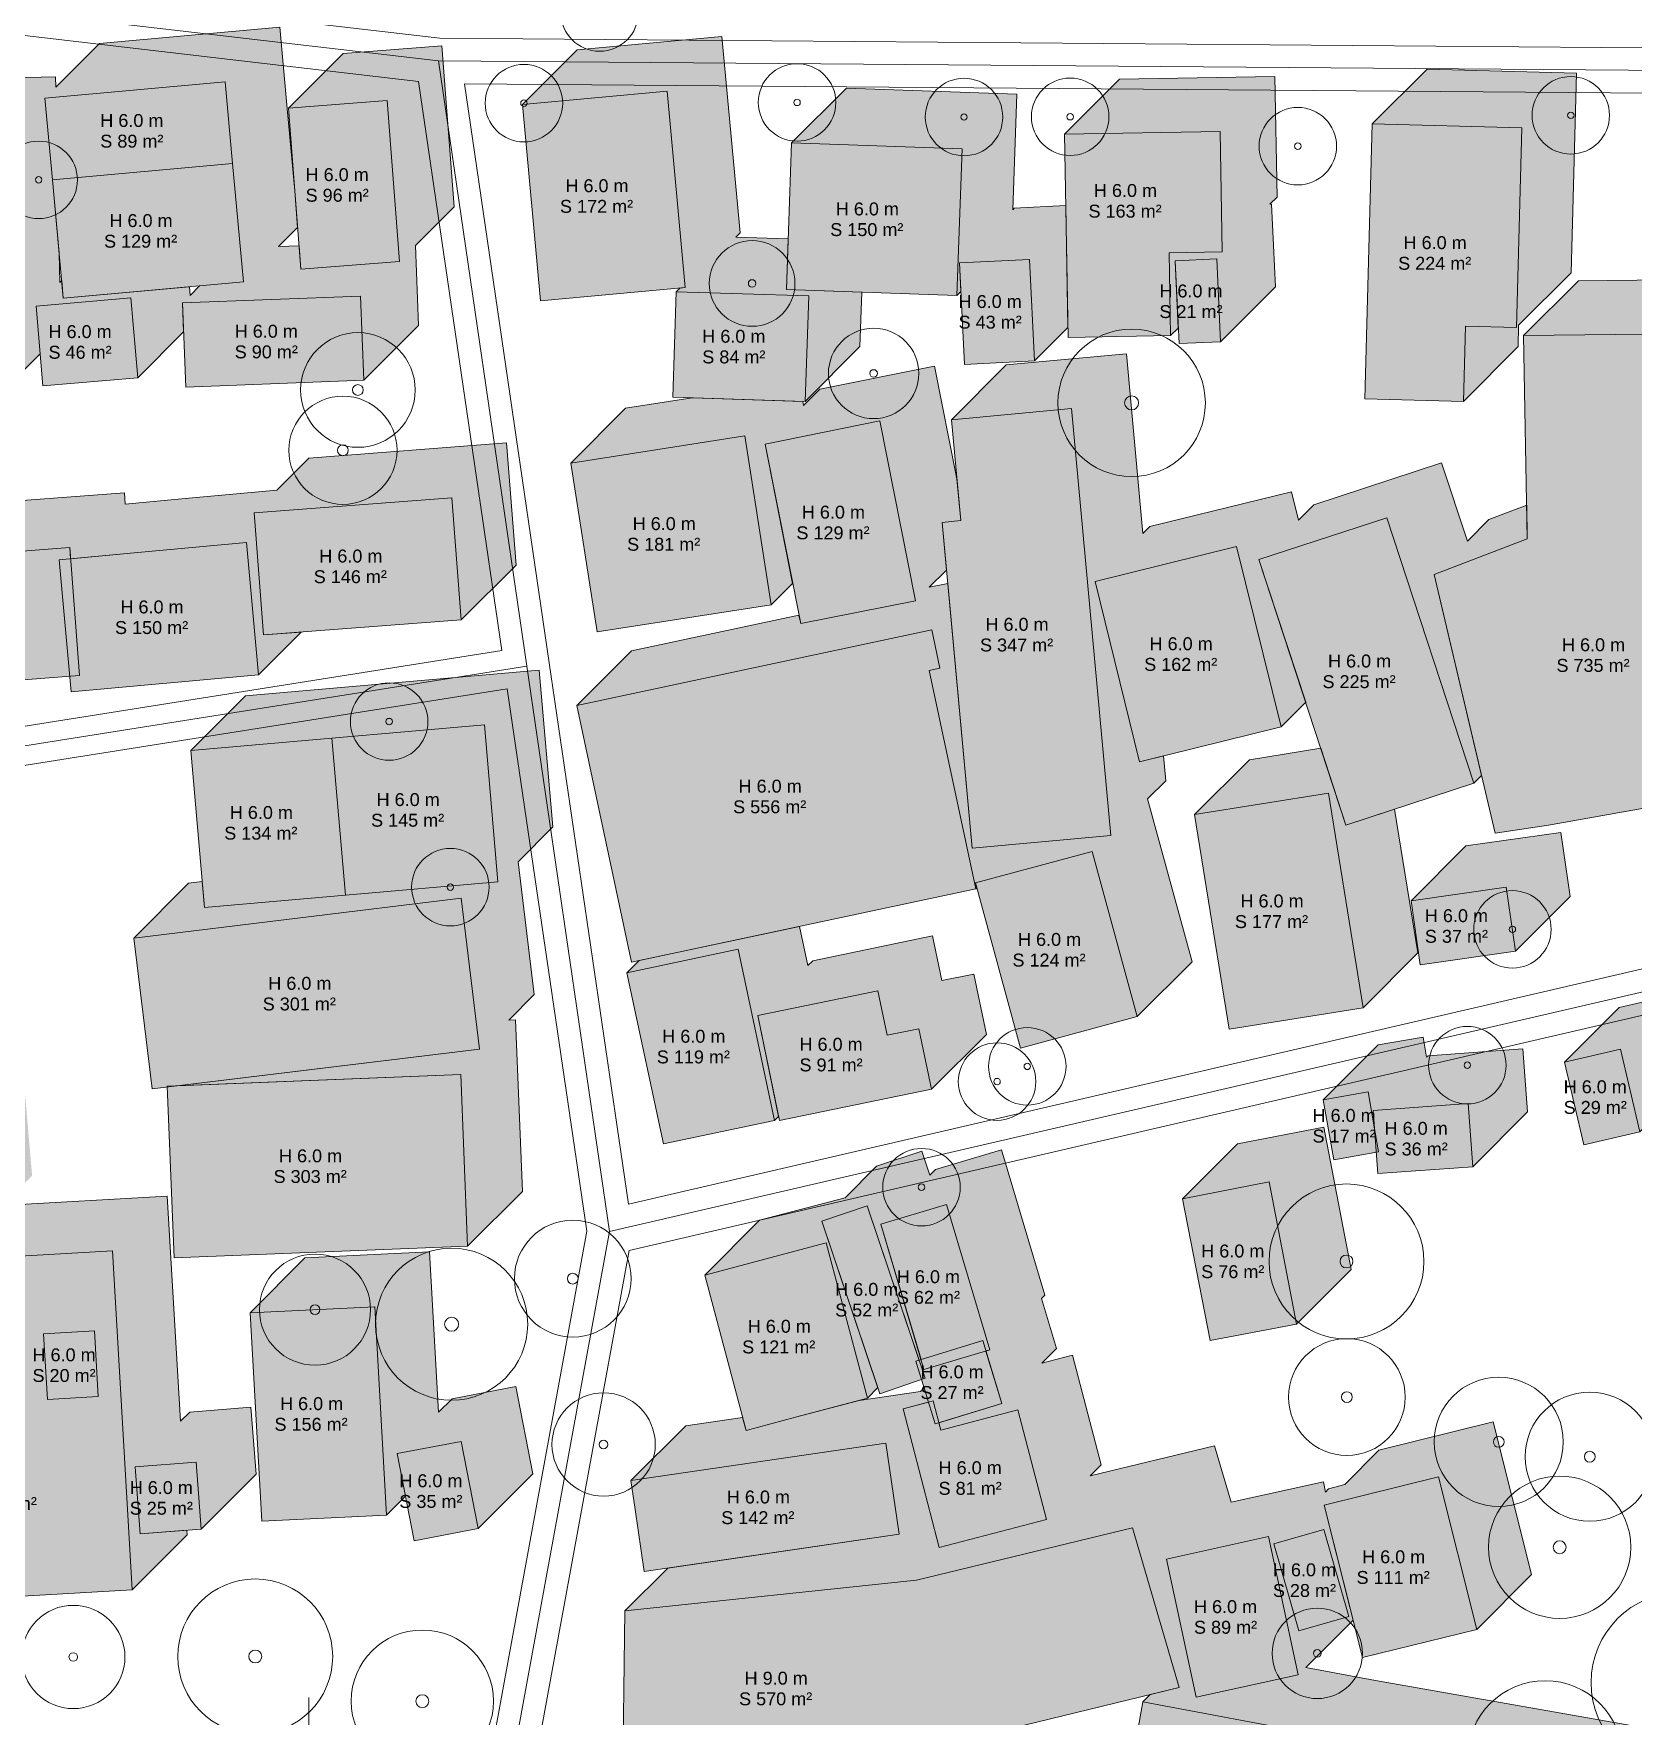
# Model space of a CAD drawing. Header units: metres. Extents: x -4 to 969, y -5 to 964.
# Drawn here: x 477.2 to 601.1, y 406.9 to 537.2 of the extents above; entities that cross this region are included whole.
import ezdxf

# ---------------------------------------------------------------- set-up
doc = ezdxf.new("R2010")
doc.units = ezdxf.units.M
doc.header["$MEASUREMENT"] = 0
for name, color, linetype, lineweight, true_color in [('TPX_BUILDING_AREAS_TEXT', 7, 'CONTINUOUS', 0, 0x000000), ('TPX_BUILDING_HEIGHTS_TEXT', 7, 'CONTINUOUS', 0, 0x000000), ('TPX_BUILDINGS', 7, 'CONTINUOUS', 0, 0x000000), ('TPX_BUILDINGS_HATCH', 7, 'CONTINUOUS', 0, 0xf0f0f0), ('TPX_BUILDINGS_SHADOWS_HATCH', 7, 'CONTINUOUS', 0, 0x000000), ('TPX_BUILDINGS_SHADOWS_OUTLINES', 7, 'CONTINUOUS', 0, 0x000000), ('TPX_CONTOUR_LINES_5M', 7, 'CONTINUOUS', 0, 0x969696), ('TPX_ROADS_AXES', 7, 'CONTINUOUS', 0, 0x323232), ('TPX_ROADS_CONTOURS', 7, 'CONTINUOUS', 0, 0x646464), ('TPX_VEGETATION_TREES_INDIVIDUAL', 7, 'CONTINUOUS', 0, 0x136734)]:
    doc.layers.add(name, color=color, linetype=linetype, lineweight=lineweight, true_color=true_color)
doc.styles.add('TPX_TEXTE', font='arial.ttf')

# ---------------------------------------------------------------- blocks, each defined once
blk = doc.blocks.new('TREETR003_CR040')
at = {"layer": 'TPX_VEGETATION_TREES_INDIVIDUAL'}
for radius in [4, 0.333]:
    blk.add_circle((0, 0, 0.04), radius, dxfattribs=at)
blk = doc.blocks.new('TREETR004_CR044')
at = {"layer": 'TPX_VEGETATION_TREES_INDIVIDUAL'}
for radius in [4.44, 0.417]:
    blk.add_circle((0, 0, 0.04), radius, dxfattribs=at)
blk = doc.blocks.new('TREETR003_CR030')
at = {"layer": 'TPX_VEGETATION_TREES_INDIVIDUAL'}
for radius in [3, 0.25]:
    blk.add_circle((0, 0, 0.04), radius, dxfattribs=at)
blk = doc.blocks.new('TREETR004_CR043')
at = {"layer": 'TPX_VEGETATION_TREES_INDIVIDUAL'}
for radius in [4.3, 0.375]:
    blk.add_circle((0, 0, 0.04), radius, dxfattribs=at)
blk = doc.blocks.new('TREETR005_CR060')
at = {"layer": 'TPX_VEGETATION_TREES_INDIVIDUAL'}
for radius in [6, 0.5]:
    blk.add_circle((0, 0, 0.04), radius, dxfattribs=at)
blk = doc.blocks.new('TREETR003_CR035')
at = {"layer": 'TPX_VEGETATION_TREES_INDIVIDUAL'}
for radius in [3.5, 0.292]:
    blk.add_circle((0, 0, 0.04), radius, dxfattribs=at)
blk = doc.blocks.new('TREETR004_CR042')
at = {"layer": 'TPX_VEGETATION_TREES_INDIVIDUAL'}
for radius in [4.19, 0.417]:
    blk.add_circle((0, 0, 0.04), radius, dxfattribs=at)
blk = doc.blocks.new('TREETR006_CR070')
at = {"layer": 'TPX_VEGETATION_TREES_INDIVIDUAL'}
for radius in [7, 0.583]:
    blk.add_circle((0, 0, 0.04), radius, dxfattribs=at)
blk = doc.blocks.new('TREETR005_CR057')
at = {"layer": 'TPX_VEGETATION_TREES_INDIVIDUAL'}
for radius in [5.71, 0.542]:
    blk.add_circle((0, 0, 0.04), radius, dxfattribs=at)
blk = doc.blocks.new('TREETR005_CR059')
at = {"layer": 'TPX_VEGETATION_TREES_INDIVIDUAL'}
for radius in [5.89, 0.542]:
    blk.add_circle((0, 0, 0.04), radius, dxfattribs=at)
blk = doc.blocks.new('TREETR005_CR055')
at = {"layer": 'TPX_VEGETATION_TREES_INDIVIDUAL'}
for radius in [5.51, 0.5]:
    blk.add_circle((0, 0, 0.04), radius, dxfattribs=at)
blk = doc.blocks.new('TREETR004_CR050')
at = {"layer": 'TPX_VEGETATION_TREES_INDIVIDUAL'}
for radius in [5, 0.417]:
    blk.add_circle((0, 0, 0.04), radius, dxfattribs=at)
blk = doc.blocks.new('TREETR004_CR045')
at = {"layer": 'TPX_VEGETATION_TREES_INDIVIDUAL'}
for radius in [4.52, 0.417]:
    blk.add_circle((0, 0, 0.04), radius, dxfattribs=at)
blk = doc.blocks.new('TREETR003_CR033')
at = {"layer": 'TPX_VEGETATION_TREES_INDIVIDUAL'}
for radius in [3.32, 0.292]:
    blk.add_circle((0, 0, 0.04), radius, dxfattribs=at)

msp = doc.modelspace()

# ---------------------------------------------------------------- hatches: boundary and pattern name
at = {"layer": 'TPX_BUILDINGS_HATCH'}
for points in [[(492.07, 533.46), (478.12, 532.18), (478.71, 525.86), (492.64, 527.14), (492.07, 533.46)], [(504.63, 532), (496.99, 531.42), (497.93, 518.95), (505.58, 519.53), (504.63, 532)], [(526.31, 532.73), (515.11, 531.7), (516.5, 516.49), (527.71, 517.52), (526.31, 532.73)], [(569.14, 529.62), (557.09, 529.41), (557.37, 513.66), (565.3, 513.8), (565.19, 520.21), (569.3, 520.29), (569.14, 529.62)], [(580.92, 530.19), (580.33, 508.91), (587.97, 508.71), (588.13, 514.53), (592.08, 514.42), (592.49, 529.88), (580.92, 530.19)], [(535.95, 528.73), (535.54, 517.36), (548.74, 516.9), (549.15, 528.27), (535.95, 528.73)], [(492.64, 527.14), (478.71, 525.86), (479.54, 516.69), (493.49, 517.97), (492.64, 527.14)], [(554.36, 519.7), (548.95, 519.43), (549.35, 511.57), (554.75, 511.84), (554.36, 519.7)], [(568.87, 519.74), (565.64, 519.59), (565.95, 513.18), (569.17, 513.33), (568.87, 519.74)], [(484.77, 516.72), (477.44, 516.08), (477.97, 509.9), (485.31, 510.54), (484.77, 516.72)], [(502.56, 516.86), (488.78, 516.33), (489.03, 509.81), (502.82, 510.35), (502.56, 516.86)], [(527, 517.19), (526.74, 509.03), (537, 508.71), (537.27, 516.87), (527, 517.19)], [(592.92, 498.06), (585.7, 495.31), (590.44, 475.27), (594.57, 475.89), (611.1, 478.84), (606.26, 504.95), (614.63, 506.73), (614.01, 514.03), (592.64, 513.81), (592.92, 498.06)], [(542.77, 507.19), (533.89, 505.4), (536.65, 491.5), (545.55, 493.25), (542.77, 507.19)], [(549.05, 499.47), (547.61, 499.34), (549.92, 474.1), (560.67, 475.08), (557.63, 508.15), (548.33, 507.29), (549.05, 499.47)], [(532.33, 506.04), (518.85, 503.93), (520.89, 490.85), (534.37, 492.94), (532.33, 506.04)], [(509.64, 501.24), (494.32, 500.07), (495.05, 490.62), (510.36, 491.79), (509.64, 501.24)], [(582.05, 499.7), (572.14, 496.45), (578.88, 475.89), (588.78, 479.14), (582.05, 499.7)], [(480.04, 497.39), (468.33, 496.49), (469.09, 486.58), (480.8, 487.47), (480.04, 497.39)], [(485.03, 496.97), (479.22, 496.44), (480.15, 486.22), (494.67, 487.54), (493.73, 497.77), (485.03, 496.97)], [(570.41, 497.47), (559.45, 494.77), (562.88, 480.8), (573.85, 483.51), (570.41, 497.47)], [(546.8, 491.01), (519.32, 485.15), (523.56, 465.28), (550.21, 470.96), (546.6, 487.87), (547.43, 488.05), (546.8, 491.01)], [(512.16, 483.66), (500.35, 482.63), (501.41, 470.47), (513.21, 471.51), (512.16, 483.66)], [(500.35, 482.63), (489.42, 481.67), (490.47, 469.52), (501.41, 470.47), (500.35, 482.63)], [(577.53, 478.37), (567.16, 476.71), (569.83, 460.08), (580.2, 461.74), (577.53, 478.37)], [(559.22, 473.85), (550.19, 471.41), (553.68, 458.63), (562.72, 461.06), (559.22, 473.85)], [(591.29, 471.09), (583.93, 470.04), (584.63, 465.08), (592, 466.12), (591.29, 471.09)], [(510.35, 470.23), (485, 467.15), (486.44, 455.46), (511.78, 458.53), (510.35, 470.23)], [(531.8, 466.28), (523.2, 464.46), (526.02, 451.2), (534.62, 453.01), (531.8, 466.28)], [(542.63, 463.06), (533.34, 461.14), (535, 453.01), (546.79, 455.45), (545.81, 460.12), (543.34, 459.62), (542.63, 463.06)], [(600.14, 458.54), (595.81, 457.53), (597.29, 451.12), (601.63, 452.13), (600.14, 458.54)], [(510.32, 456.58), (487.6, 455.67), (488.13, 442.38), (510.86, 443.28), (510.32, 456.58)], [(580.61, 455.23), (577.12, 454.62), (577.94, 449.98), (581.41, 450.59), (580.61, 455.23)], [(588.34, 454.34), (580.99, 453.78), (581.36, 448.9), (588.7, 449.44), (588.34, 454.34)], [(572.93, 448.27), (566.23, 446.95), (568.37, 435.97), (575.05, 437.25), (572.93, 448.27)], [(541.79, 446.41), (538.28, 445.23), (542.79, 431.86), (546.3, 433.05), (541.79, 446.41)], [(547.95, 446.5), (542.85, 444.99), (546.2, 433.73), (551.3, 435.26), (547.95, 446.5)], [(538.63, 443.54), (529.23, 441.05), (532.42, 429.02), (536.26, 430.04), (541.82, 431.51), (538.63, 443.54)], [(503.67, 438.59), (494.02, 438.12), (494.93, 421.99), (504.58, 422.45), (503.67, 438.59)], [(481.95, 436.73), (478.02, 436.5), (478.32, 431.4), (482.25, 431.64), (481.95, 436.73)], [(550.75, 435.97), (545.58, 434.39), (547.07, 429.53), (552.22, 431.11), (550.75, 435.97)], [(546.91, 431.3), (544.58, 430.69), (547.37, 419.95), (555.68, 422.11), (553.46, 430.6), (547.5, 429.04), (546.91, 431.3)], [(510.36, 428.17), (505.41, 427.22), (506.73, 420.47), (511.68, 421.42), (510.36, 428.17)], [(543.25, 428.02), (523.51, 425.14), (523.84, 422.9), (524.54, 418.1), (544.29, 420.97), (543.25, 428.02)], [(489.83, 426.57), (485.1, 426.2), (485.5, 421.02), (490.23, 421.38), (489.83, 426.57)], [(586.04, 425.43), (577.19, 423.24), (580.16, 411.42), (589.01, 413.61), (586.04, 425.43)], [(523.04, 415.05), (522.85, 400.8), (533.95, 401.31), (565.96, 409.11), (562.34, 421.46), (545.63, 417.41), (523.04, 415.05)], [(577.17, 421.34), (573.29, 420.23), (575.23, 413.49), (579.1, 414.61), (577.17, 421.34)], [(572.88, 420.79), (564.97, 419.05), (567.27, 408.37), (575.19, 410.08), (572.88, 420.79)], [(563.14, 407.99), (555.52, 364.99), (569.34, 362.73), (576.91, 405.41), (563.14, 407.99)]]:
    msp.add_hatch(color=256, dxfattribs=at).paths.add_polyline_path(points)
h = msp.add_hatch(color=256, dxfattribs=at)
h.paths.add_polyline_path([(483.35, 442.93), (465.86, 441.91), (467.39, 415.67), (484.89, 416.68), (483.35, 442.93)])
h.paths.add_polyline_path([(478.02, 436.5), (481.95, 436.73), (482.25, 431.64), (478.32, 431.4), (478.02, 436.5)], flags=16)
at = {"layer": 'TPX_BUILDINGS_SHADOWS_HATCH'}
h = msp.add_hatch(color=256, dxfattribs=at)
h.paths.add_polyline_path([(445.67, 539.06), (441.43, 534.82), (457.99, 534.12), (457.79, 529.75), (468.51, 529.3), (468.03, 518.04), (461.74, 518.31), (460.64, 517.22), (467.97, 516.94), (467.56, 506.44), (470.77, 509.66), (469.53, 509.63), (469.14, 529.47), (474.71, 529.59), (475.11, 509.75), (477.76, 512.4), (477.44, 516.08), (484.77, 516.72), (485.31, 510.54), (488.86, 514.1), (488.78, 516.33), (502.56, 516.86), (502.82, 510.35), (507.06, 514.59), (506.82, 520.77), (509.82, 523.77), (508.87, 536.25), (501.23, 535.66), (496.99, 531.42), (504.63, 532), (505.58, 519.53), (497.93, 518.95), (497.8, 520.76), (496.22, 520.7), (497.69, 522.17), (497.47, 525.01), (496.89, 531.38), (496.31, 537.7), (482.36, 536.42), (478.97, 533.03), (478.95, 533.83), (473.38, 533.71), (472.73, 533.07), (472.76, 533.54), (462.03, 533.99), (462.23, 538.36), (445.67, 539.06)])
h.paths.add_polyline_path([(478.12, 532.18), (492.07, 533.46), (492.64, 527.14), (493.49, 517.97), (490.1, 517.66), (489.36, 516.92), (489.31, 517.59), (479.54, 516.69), (479.42, 518.06), (479.27, 517.91), (479.22, 520.18), (478.71, 525.86), (478.12, 532.18)], flags=16)
for points in [[(519.35, 535.94), (515.11, 531.7), (526.31, 532.73), (527.71, 517.52), (527.29, 517.48), (527, 517.19), (537.27, 516.87), (537, 508.71), (541.24, 512.95), (541.38, 517.16), (535.54, 517.36), (535.68, 521.3), (531.62, 521.42), (531.96, 521.76), (530.55, 536.97), (519.35, 535.94)], [(596.88, 518.05), (592.64, 513.81), (614.01, 514.03), (614.63, 506.73), (614.43, 506.68), (613.8, 506.05), (615.57, 506.32), (614.91, 510.78), (626.56, 512.23), (633.03, 481.3), (634.73, 474.67), (638.98, 478.91), (637.27, 485.54), (633.63, 502.96), (629.17, 502.5), (627.14, 511.45), (647.9, 513.64), (648.35, 504.49), (652.59, 508.73), (652.14, 517.88), (642.6, 516.88), (643.13, 517.41), (642.8, 528.81), (634.95, 528.57), (630.71, 524.33), (638.56, 524.56), (638.89, 513.16), (631.03, 512.85), (630.95, 515.75), (630.8, 516.48), (619.15, 515.03), (618.58, 514.45), (618.28, 517.99), (620.74, 520.45), (620.06, 535.71), (614.16, 535.45), (609.91, 531.21), (615.82, 531.47), (616.49, 516.21), (610.6, 515.95), (610.5, 518.19), (596.88, 518.05)], [(585.16, 534.44), (580.92, 530.19), (592.49, 529.88), (592.08, 514.42), (588.13, 514.53), (587.97, 508.71), (592.21, 512.95), (592.25, 514.6), (596.32, 518.67), (596.74, 534.13), (585.16, 534.44)], [(561.34, 533.65), (557.09, 529.41), (569.14, 529.62), (569.3, 520.29), (565.19, 520.21), (565.3, 513.8), (565.89, 514.39), (565.64, 519.59), (568.87, 519.74), (569.17, 513.33), (573.42, 517.57), (573.11, 523.99), (572.99, 523.98), (573.54, 524.53), (573.38, 533.86), (561.34, 533.65)], [(540.19, 532.97), (535.95, 528.73), (549.15, 528.27), (548.74, 516.9), (549.06, 517.22), (548.95, 519.43), (554.36, 519.7), (554.75, 511.84), (557.35, 514.44), (557.19, 523.88), (553.19, 523.68), (553.07, 523.55), (553.39, 532.51), (540.19, 532.97)], [(523.09, 508.18), (518.85, 503.93), (532.33, 506.04), (534.37, 492.94), (536.03, 494.6), (533.89, 505.4), (542.77, 507.19), (545.55, 493.25), (536.65, 491.5), (536.52, 492.15), (523.56, 489.39), (519.32, 485.15), (546.8, 491.01), (547.43, 488.05), (546.6, 487.87), (550.21, 470.96), (550.29, 471.05), (550.19, 471.41), (559.22, 473.85), (562.72, 461.06), (566.96, 465.31), (563.51, 477.92), (564.92, 479.32), (564.74, 481.26), (562.88, 480.8), (559.45, 494.77), (570.41, 497.47), (573.85, 483.51), (575.76, 485.42), (572.14, 496.45), (582.05, 499.7), (588.78, 479.14), (589.38, 479.74), (585.7, 495.31), (592.92, 498.06), (592.88, 500.67), (589.95, 499.55), (588.28, 497.88), (586.29, 503.94), (576.39, 500.7), (575.2, 499.51), (574.65, 501.71), (563.69, 499.01), (563.16, 498.48), (561.88, 512.39), (552.57, 511.53), (548.33, 507.29), (557.63, 508.15), (560.67, 475.08), (549.92, 474.1), (548.04, 494.61), (546.61, 494.31), (547.95, 495.64), (547.61, 499.34), (549.05, 499.47), (548.75, 502.71), (547.01, 511.43), (538.13, 509.65), (536.87, 508.38), (536.82, 508.71), (528.26, 508.98), (523.09, 508.18)], [(472.57, 500.74), (468.33, 496.49), (480.04, 497.39), (480.1, 496.52), (485.03, 496.97), (493.73, 497.77), (494.67, 487.54), (497.97, 490.84), (495.05, 490.62), (494.32, 500.07), (509.64, 501.24), (510.36, 491.79), (514.61, 496.03), (513.88, 505.49), (498.56, 504.31), (496.09, 501.84), (489.27, 501.21), (484.34, 500.76), (484.28, 501.63), (472.57, 500.74)], [(489.25, 471.39), (485, 467.15), (510.35, 470.23), (511.78, 458.53), (488.37, 455.7), (510.32, 456.58), (510.86, 443.28), (515.1, 447.52), (514.56, 460.82), (514.05, 460.8), (516.02, 462.77), (514.76, 473.06), (517.45, 475.75), (516.4, 487.9), (504.59, 486.87), (493.66, 485.91), (489.42, 481.67), (500.35, 482.63), (512.16, 483.66), (513.21, 471.51), (501.41, 470.47), (490.47, 469.52), (490.3, 471.52), (489.25, 471.39)], [(571.41, 480.96), (567.16, 476.71), (577.53, 478.37), (580.2, 461.74), (584.45, 465.99), (582.65, 477.13), (578.88, 475.89), (576.93, 481.84), (571.41, 480.96)], [(458.86, 479.54), (454.62, 475.3), (462.2, 475.96), (462.7, 470.15), (470.6, 470.83), (472.89, 444.5), (468.02, 444.08), (465.86, 441.91), (483.35, 442.93), (484.89, 416.68), (489.14, 420.92), (489.12, 421.3), (485.5, 421.02), (485.1, 426.2), (489.83, 426.57), (490.23, 421.38), (494.47, 425.63), (494.07, 430.81), (489.34, 430.44), (488.62, 429.72), (487.6, 447.17), (474.82, 446.43), (477.13, 448.74), (474.85, 475.08), (466.94, 474.39), (466.44, 480.21), (458.86, 479.54)], [(588.17, 474.28), (583.93, 470.04), (591.29, 471.09), (592, 466.12), (596.24, 470.37), (595.53, 475.33), (588.17, 474.28)], [(524.14, 465.4), (523.2, 464.46), (531.8, 466.28), (534.62, 453.01), (534.94, 453.33), (533.34, 461.14), (542.63, 463.06), (543.34, 459.62), (545.81, 460.12), (546.79, 455.45), (551.03, 459.69), (550.05, 464.36), (547.58, 463.86), (546.87, 467.31), (537.58, 465.38), (537.21, 465.01), (536.57, 468.05), (524.14, 465.4)], [(600.05, 461.77), (595.81, 457.53), (600.14, 458.54), (601.63, 452.13), (604.03, 454.53), (603.65, 456.09), (626.1, 461.34), (630.67, 442.06), (634.91, 446.3), (630.34, 465.59), (607.9, 460.34), (605.51, 457.95), (604.39, 462.78), (600.05, 461.77)], [(581.37, 458.87), (577.12, 454.62), (580.61, 455.23), (581.1, 452.38), (580.99, 453.78), (588.34, 454.34), (588.7, 449.44), (592.95, 453.68), (592.58, 458.58), (585.24, 458.03), (585.12, 457.91), (584.85, 459.47), (581.37, 458.87)], [(570.47, 451.2), (566.23, 446.95), (572.93, 448.27), (575.05, 437.25), (579.29, 441.49), (577.17, 452.51), (570.47, 451.2)], [(498.26, 442.37), (494.02, 438.12), (503.67, 438.59), (504.58, 422.45), (506.05, 423.93), (505.41, 427.22), (510.36, 428.17), (511.68, 421.42), (515.92, 425.66), (514.6, 432.42), (509.65, 431.46), (508.61, 430.42), (507.91, 442.84), (498.26, 442.37)]]:
    msp.add_hatch(color=256, dxfattribs=at).paths.add_polyline_path(points)
h = msp.add_hatch(color=256, dxfattribs=at)
h.paths.add_polyline_path([(526.35, 418.36), (523.04, 415.05), (545.63, 417.41), (562.34, 421.46), (565.96, 409.11), (563.72, 408.57), (563.14, 407.99), (576.91, 405.41), (597.16, 401.86), (596.7, 399.21), (644.57, 390.35), (638.84, 376.59), (645.13, 385.73), (648.81, 394.59), (648.32, 394.68), (649.06, 395.42), (650.66, 404.22), (647.29, 404.83), (644.82, 391.18), (635.68, 392.83), (636.41, 396.89), (636.14, 396.94), (636.49, 397.28), (637, 400.12), (635.35, 400.42), (635.57, 401.61), (637.22, 401.32), (638.16, 406.48), (638.34, 407.48), (632.83, 409.01), (628.59, 404.77), (635.43, 402.87), (632.88, 393.68), (626.04, 395.57), (626.9, 398.65), (600.94, 403.46), (601.4, 406.1), (581.16, 409.65), (575.77, 410.66), (579.43, 414.32), (577.19, 423.24), (586.04, 425.43), (589.01, 413.61), (593.25, 417.85), (590.29, 429.68), (581.43, 427.49), (578.78, 424.83), (577.53, 424.48), (577.3, 424.24), (577.13, 425.03), (569.98, 423.46), (568.7, 427.83), (559.06, 425.49), (559.92, 426.35), (557.7, 434.84), (555.33, 434.22), (556.47, 435.35), (555.29, 439.24), (555.55, 439.5), (552.2, 450.75), (547.1, 449.23), (546.66, 448.79), (546.03, 450.65), (542.52, 449.47), (540.09, 447.04), (533.47, 445.3), (529.23, 441.05), (538.63, 443.54), (541.82, 431.51), (542.63, 432.33), (538.28, 445.23), (541.79, 446.41), (545.83, 434.46), (545.97, 434.51), (542.85, 444.99), (547.95, 446.5), (551.3, 435.26), (551, 435.16), (552.22, 431.11), (547.35, 429.61), (547.5, 429.04), (553.46, 430.6), (555.68, 422.11), (547.37, 419.95), (544.58, 430.69), (546.56, 431.2), (546.21, 432.32), (545.93, 432.04), (541.17, 431.34), (536.26, 430.04), (532.42, 429.02), (532.15, 430.02), (527.75, 429.38), (523.51, 425.14), (543.25, 428.02), (544.29, 420.97), (526.35, 418.36)])
h.paths.add_polyline_path([(564.97, 419.05), (572.88, 420.79), (575.19, 410.08), (567.27, 408.37), (564.97, 419.05)], flags=16)
h.paths.add_polyline_path([(573.29, 420.23), (577.17, 421.34), (579.1, 414.61), (575.23, 413.49), (573.29, 420.23)], flags=16)

# ---------------------------------------------------------------- linework, layer by layer
at = {"layer": 'TPX_BUILDINGS', "elevation": 0.04}
for points in [[(492.07, 533.46), (478.12, 532.18), (478.71, 525.86), (492.64, 527.14)], [(504.63, 532), (496.99, 531.42), (497.93, 518.95), (505.58, 519.53)], [(526.31, 532.73), (515.11, 531.7), (516.5, 516.49), (527.71, 517.52)], [(569.14, 529.62), (557.09, 529.41), (557.37, 513.66), (565.3, 513.8), (565.19, 520.21), (569.3, 520.29)], [(580.92, 530.19), (580.33, 508.91), (587.97, 508.71), (588.13, 514.53), (592.08, 514.42), (592.49, 529.88)], [(535.95, 528.73), (535.54, 517.36), (548.74, 516.9), (549.15, 528.27)], [(492.64, 527.14), (478.71, 525.86), (479.54, 516.69), (493.49, 517.97)], [(554.36, 519.7), (548.95, 519.43), (549.35, 511.57), (554.75, 511.84)], [(568.87, 519.74), (565.64, 519.59), (565.95, 513.18), (569.17, 513.33)], [(484.77, 516.72), (477.44, 516.08), (477.97, 509.9), (485.31, 510.54)], [(502.56, 516.86), (488.78, 516.33), (489.03, 509.81), (502.82, 510.35)], [(527, 517.19), (526.74, 509.03), (537, 508.71), (537.27, 516.87)], [(592.92, 498.06), (585.7, 495.31), (590.44, 475.27), (594.57, 475.89), (611.1, 478.84), (606.26, 504.95), (614.63, 506.73), (614.01, 514.03), (592.64, 513.81)], [(542.77, 507.19), (533.89, 505.4), (536.65, 491.5), (545.55, 493.25)], [(549.05, 499.47), (547.61, 499.34), (549.92, 474.1), (560.67, 475.08), (557.63, 508.15), (548.33, 507.29)], [(532.33, 506.04), (518.85, 503.93), (520.89, 490.85), (534.37, 492.94)], [(509.64, 501.24), (494.32, 500.07), (495.05, 490.62), (510.36, 491.79)], [(582.05, 499.7), (572.14, 496.45), (578.88, 475.89), (588.78, 479.14)], [(480.04, 497.39), (468.33, 496.49), (469.09, 486.58), (480.8, 487.47)], [(485.03, 496.97), (479.22, 496.44), (480.15, 486.22), (494.67, 487.54), (493.73, 497.77)], [(570.41, 497.47), (559.45, 494.77), (562.88, 480.8), (573.85, 483.51)], [(546.8, 491.01), (519.32, 485.15), (523.56, 465.28), (550.21, 470.96), (546.6, 487.87), (547.43, 488.05)], [(512.16, 483.66), (500.35, 482.63), (501.41, 470.47), (513.21, 471.51)], [(500.35, 482.63), (489.42, 481.67), (490.47, 469.52), (501.41, 470.47)], [(577.53, 478.37), (567.16, 476.71), (569.83, 460.08), (580.2, 461.74)], [(559.22, 473.85), (550.19, 471.41), (553.68, 458.63), (562.72, 461.06)], [(591.29, 471.09), (583.93, 470.04), (584.63, 465.08), (592, 466.12)], [(510.35, 470.23), (485, 467.15), (486.44, 455.46), (511.78, 458.53)], [(531.8, 466.28), (523.2, 464.46), (526.02, 451.2), (534.62, 453.01)], [(542.63, 463.06), (533.34, 461.14), (535, 453.01), (546.79, 455.45), (545.81, 460.12), (543.34, 459.62)], [(600.14, 458.54), (595.81, 457.53), (597.29, 451.12), (601.63, 452.13)], [(510.32, 456.58), (487.6, 455.67), (488.13, 442.38), (510.86, 443.28)], [(580.61, 455.23), (577.12, 454.62), (577.94, 449.98), (581.41, 450.59)], [(588.34, 454.34), (580.99, 453.78), (581.36, 448.9), (588.7, 449.44)], [(572.93, 448.27), (566.23, 446.95), (568.37, 435.97), (575.05, 437.25)], [(541.79, 446.41), (538.28, 445.23), (542.79, 431.86), (546.3, 433.05)], [(547.95, 446.5), (542.85, 444.99), (546.2, 433.73), (551.3, 435.26)], [(538.63, 443.54), (529.23, 441.05), (532.42, 429.02), (536.26, 430.04), (541.82, 431.51)], [(483.35, 442.93), (465.86, 441.91), (467.39, 415.67), (484.89, 416.68)], [(503.67, 438.59), (494.02, 438.12), (494.93, 421.99), (504.58, 422.45)], [(478.02, 436.5), (481.95, 436.73), (482.25, 431.64), (478.32, 431.4)], [(481.95, 436.73), (478.02, 436.5), (478.32, 431.4), (482.25, 431.64)], [(550.75, 435.97), (545.58, 434.39), (547.07, 429.53), (552.22, 431.11)], [(546.91, 431.3), (544.58, 430.69), (547.37, 419.95), (555.68, 422.11), (553.46, 430.6), (547.5, 429.04)], [(510.36, 428.17), (505.41, 427.22), (506.73, 420.47), (511.68, 421.42)], [(543.25, 428.02), (523.51, 425.14), (523.84, 422.9), (524.54, 418.1), (544.29, 420.97)], [(489.83, 426.57), (485.1, 426.2), (485.5, 421.02), (490.23, 421.38)], [(586.04, 425.43), (577.19, 423.24), (580.16, 411.42), (589.01, 413.61)], [(523.04, 415.05), (522.85, 400.8), (533.95, 401.31), (565.96, 409.11), (562.34, 421.46), (545.63, 417.41)], [(577.17, 421.34), (573.29, 420.23), (575.23, 413.49), (579.1, 414.61)], [(572.88, 420.79), (564.97, 419.05), (567.27, 408.37), (575.19, 410.08)], [(563.14, 407.99), (555.52, 364.99), (569.34, 362.73), (576.91, 405.41)]]:
    msp.add_lwpolyline(points, close=True, dxfattribs=at)
at = {"layer": 'TPX_BUILDINGS_SHADOWS_OUTLINES', "elevation": 0.04}
for points in [[(475.11, 509.75), (477.76, 512.4), (477.44, 516.08), (484.77, 516.72), (485.31, 510.54), (488.86, 514.1), (488.78, 516.33), (502.56, 516.86), (502.82, 510.35), (507.06, 514.59), (506.82, 520.77), (509.82, 523.77), (508.87, 536.25), (501.23, 535.66), (496.99, 531.42), (504.63, 532), (505.58, 519.53), (497.93, 518.95), (497.8, 520.76), (496.22, 520.7), (497.69, 522.17), (497.47, 525.01), (496.89, 531.38), (496.31, 537.7), (482.36, 536.42), (478.97, 533.03), (478.95, 533.83), (473.38, 533.71)], [(610.5, 518.19), (596.88, 518.05), (592.64, 513.81), (614.01, 514.03)], [(601.4, 406.1), (581.16, 409.65), (575.77, 410.66), (579.43, 414.32), (577.19, 423.24), (586.04, 425.43), (589.01, 413.61), (593.25, 417.85), (590.29, 429.68), (581.43, 427.49), (578.78, 424.83), (577.53, 424.48), (577.3, 424.24), (577.13, 425.03), (569.98, 423.46), (568.7, 427.83), (559.06, 425.49), (559.92, 426.35), (557.7, 434.84), (555.33, 434.22), (556.47, 435.35), (555.29, 439.24), (555.55, 439.5), (552.2, 450.75), (547.1, 449.23), (546.66, 448.79), (546.03, 450.65), (542.52, 449.47), (540.09, 447.04), (533.47, 445.3), (529.23, 441.05), (538.63, 443.54), (541.82, 431.51), (542.63, 432.33), (538.28, 445.23), (541.79, 446.41), (545.83, 434.46), (545.97, 434.51), (542.85, 444.99), (547.95, 446.5), (551.3, 435.26), (551, 435.16), (552.22, 431.11), (547.35, 429.61), (547.5, 429.04), (553.46, 430.6), (555.68, 422.11), (547.37, 419.95), (544.58, 430.69), (546.56, 431.2), (546.21, 432.32), (545.93, 432.04), (541.17, 431.34), (536.26, 430.04), (532.42, 429.02), (532.15, 430.02), (527.75, 429.38), (523.51, 425.14), (543.25, 428.02), (544.29, 420.97), (526.35, 418.36), (523.04, 415.05), (545.63, 417.41), (562.34, 421.46), (565.96, 409.11), (563.72, 408.57), (563.14, 407.99), (576.91, 405.41)], [(465.86, 441.91), (483.35, 442.93), (484.89, 416.68), (489.14, 420.92), (489.12, 421.3), (485.5, 421.02), (485.1, 426.2), (489.83, 426.57), (490.23, 421.38), (494.47, 425.63), (494.07, 430.81), (489.34, 430.44), (488.62, 429.72), (487.6, 447.17), (474.82, 446.43)]]:
    msp.add_lwpolyline(points, dxfattribs=at)
for points in [[(519.35, 535.94), (515.11, 531.7), (526.31, 532.73), (527.71, 517.52), (527.29, 517.48), (527, 517.19), (537.27, 516.87), (537, 508.71), (541.24, 512.95), (541.38, 517.16), (535.54, 517.36), (535.68, 521.3), (531.62, 521.42), (531.96, 521.76), (530.55, 536.97)], [(585.16, 534.44), (580.92, 530.19), (592.49, 529.88), (592.08, 514.42), (588.13, 514.53), (587.97, 508.71), (592.21, 512.95), (592.25, 514.6), (596.32, 518.67), (596.74, 534.13)], [(478.12, 532.18), (492.07, 533.46), (492.64, 527.14), (493.49, 517.97), (490.1, 517.66), (489.36, 516.92), (489.31, 517.59), (479.54, 516.69), (479.42, 518.06), (479.27, 517.91), (479.22, 520.18), (478.71, 525.86)], [(561.34, 533.65), (557.09, 529.41), (569.14, 529.62), (569.3, 520.29), (565.19, 520.21), (565.3, 513.8), (565.89, 514.39), (565.64, 519.59), (568.87, 519.74), (569.17, 513.33), (573.42, 517.57), (573.11, 523.99), (572.99, 523.98), (573.54, 524.53), (573.38, 533.86)], [(540.19, 532.97), (535.95, 528.73), (549.15, 528.27), (548.74, 516.9), (549.06, 517.22), (548.95, 519.43), (554.36, 519.7), (554.75, 511.84), (557.35, 514.44), (557.19, 523.88), (553.19, 523.68), (553.07, 523.55), (553.39, 532.51)], [(523.09, 508.18), (518.85, 503.93), (532.33, 506.04), (534.37, 492.94), (536.03, 494.6), (533.89, 505.4), (542.77, 507.19), (545.55, 493.25), (536.65, 491.5), (536.52, 492.15), (523.56, 489.39), (519.32, 485.15), (546.8, 491.01), (547.43, 488.05), (546.6, 487.87), (550.21, 470.96), (550.29, 471.05), (550.19, 471.41), (559.22, 473.85), (562.72, 461.06), (566.96, 465.31), (563.51, 477.92), (564.92, 479.32), (564.74, 481.26), (562.88, 480.8), (559.45, 494.77), (570.41, 497.47), (573.85, 483.51), (575.76, 485.42), (572.14, 496.45), (582.05, 499.7), (588.78, 479.14), (589.38, 479.74), (585.7, 495.31), (592.92, 498.06), (592.88, 500.67), (589.95, 499.55), (588.28, 497.88), (586.29, 503.94), (576.39, 500.7), (575.2, 499.51), (574.65, 501.71), (563.69, 499.01), (563.16, 498.48), (561.88, 512.39), (552.57, 511.53), (548.33, 507.29), (557.63, 508.15), (560.67, 475.08), (549.92, 474.1), (548.04, 494.61), (546.61, 494.31), (547.95, 495.64), (547.61, 499.34), (549.05, 499.47), (548.75, 502.71), (547.01, 511.43), (538.13, 509.65), (536.87, 508.38), (536.82, 508.71), (528.26, 508.98)], [(472.57, 500.74), (468.33, 496.49), (480.04, 497.39), (480.1, 496.52), (485.03, 496.97), (493.73, 497.77), (494.67, 487.54), (497.97, 490.84), (495.05, 490.62), (494.32, 500.07), (509.64, 501.24), (510.36, 491.79), (514.61, 496.03), (513.88, 505.49), (498.56, 504.31), (496.09, 501.84), (489.27, 501.21), (484.34, 500.76), (484.28, 501.63)], [(489.25, 471.39), (485, 467.15), (510.35, 470.23), (511.78, 458.53), (488.37, 455.7), (510.32, 456.58), (510.86, 443.28), (515.1, 447.52), (514.56, 460.82), (514.05, 460.8), (516.02, 462.77), (514.76, 473.06), (517.45, 475.75), (516.4, 487.9), (504.59, 486.87), (493.66, 485.91), (489.42, 481.67), (500.35, 482.63), (512.16, 483.66), (513.21, 471.51), (501.41, 470.47), (490.47, 469.52), (490.3, 471.52)], [(571.41, 480.96), (567.16, 476.71), (577.53, 478.37), (580.2, 461.74), (584.45, 465.99), (582.65, 477.13), (578.88, 475.89), (576.93, 481.84)], [(588.17, 474.28), (583.93, 470.04), (591.29, 471.09), (592, 466.12), (596.24, 470.37), (595.53, 475.33)], [(524.14, 465.4), (523.2, 464.46), (531.8, 466.28), (534.62, 453.01), (534.94, 453.33), (533.34, 461.14), (542.63, 463.06), (543.34, 459.62), (545.81, 460.12), (546.79, 455.45), (551.03, 459.69), (550.05, 464.36), (547.58, 463.86), (546.87, 467.31), (537.58, 465.38), (537.21, 465.01), (536.57, 468.05)], [(600.05, 461.77), (595.81, 457.53), (600.14, 458.54), (601.63, 452.13), (604.03, 454.53), (603.65, 456.09), (626.1, 461.34), (630.67, 442.06), (634.91, 446.3), (630.34, 465.59), (607.9, 460.34), (605.51, 457.95), (604.39, 462.78)], [(581.37, 458.87), (577.12, 454.62), (580.61, 455.23), (581.1, 452.38), (580.99, 453.78), (588.34, 454.34), (588.7, 449.44), (592.95, 453.68), (592.58, 458.58), (585.24, 458.03), (585.12, 457.91), (584.85, 459.47)], [(570.47, 451.2), (566.23, 446.95), (572.93, 448.27), (575.05, 437.25), (579.29, 441.49), (577.17, 452.51)], [(498.26, 442.37), (494.02, 438.12), (503.67, 438.59), (504.58, 422.45), (506.05, 423.93), (505.41, 427.22), (510.36, 428.17), (511.68, 421.42), (515.92, 425.66), (514.6, 432.42), (509.65, 431.46), (508.61, 430.42), (507.91, 442.84)], [(573.29, 420.23), (577.17, 421.34), (579.1, 414.61), (575.23, 413.49)], [(564.97, 419.05), (572.88, 420.79), (575.19, 410.08), (567.27, 408.37)]]:
    msp.add_lwpolyline(points, close=True, dxfattribs=at)
at = {"layer": 'TPX_CONTOUR_LINES_5M', "elevation": 0.05}
msp.add_lwpolyline([(498.56, 408.33), (498.56, 399.83), (498.56, 408.33)], dxfattribs=at)
at = {"layer": 'TPX_ROADS_AXES', "elevation": 0.03}
for points in [[(508.59, 535.08), (466.79, 539.95), (427.91, 544.48)], [(515.44, 488.2), (508.59, 535.08)], [(650.11, 533.96), (508.59, 535.08)], [(447.92, 477.5), (515.44, 488.2)], [(521.85, 444.41), (515.44, 488.2)], [(521.85, 444.41), (627.72, 468.97), (644, 472.87), (652.84, 474.81)], [(508.48, 365.54), (511.89, 389.98), (521.85, 444.41)]]:
    msp.add_lwpolyline(points, dxfattribs=at)
at = {"layer": 'TPX_ROADS_CONTOURS', "elevation": 0.03}
for points in [[(796.17, 550.32), (794.44, 535.7), (650.11, 535.71), (508.7, 536.83), (466.99, 541.68)], [(627.32, 470.67), (523.31, 446.54), (517.17, 488.45), (510.61, 533.31), (648.68, 532.22)], [(681.33, 339.18), (599.54, 351.84), (510.45, 366.98), (513.62, 389.71), (523.37, 442.96), (628.12, 467.26)]]:
    msp.add_lwpolyline(points, dxfattribs=at)
for points in [[(430.35, 542.43), (466.58, 538.21), (507.05, 533.49), (513.5, 489.41), (449.23, 479.23), (441.28, 505.81)], [(449.79, 476.28), (513.93, 486.44), (520.08, 444.44), (510.43, 391.73), (506.94, 392.26), (466.25, 398.36), (454.79, 420.65), (452.8, 442.7)]]:
    msp.add_lwpolyline(points, close=True, dxfattribs=at)

# ---------------------------------------------------------------- block references
at = {"layer": 'TPX_VEGETATION_TREES_INDIVIDUAL'}
for name, p in [('TREETR003_CR030', (521.08, 538.82, 0.04)), ('TREETR003_CR030', (515.22, 531.8, 0.04)), ('TREETR003_CR030', (536.37, 531.86, 0.04)), ('TREETR003_CR030', (549.3, 530.73, 0.04)), ('TREETR003_CR030', (557.52, 530.75, 0.04)), ('TREETR003_CR030', (596.29, 530.86, 0.04)), ('TREETR003_CR030', (575.15, 528.47, 0.04)), ('TREETR003_CR030', (477.64, 525.86, 0.04)), ('TREETR003_CR033', (532.89, 517.84, 0.04)), ('TREETR004_CR044', (502.36, 509.59, 0.04)), ('TREETR003_CR035', (542.3, 510.87, 0.04)), ('TREETR005_CR057', (562.28, 508.59, 0.04)), ('TREETR004_CR042', (501.2, 504.92, 0.04)), ('TREETR003_CR030', (504.78, 483.91, 0.04)), ('TREETR003_CR030', (509.52, 471.09, 0.04)), ('TREETR003_CR030', (591.77, 467.82, 0.04)), ('TREETR003_CR030', (554.2, 457.21, 0.04)), ('TREETR003_CR030', (588.28, 457.3, 0.04)), ('TREETR003_CR030', (551.86, 456.03, 0.04)), ('TREETR003_CR030', (546.01, 447.85, 0.04)), ('TREETR005_CR060', (578.92, 442.1, 0.04)), ('TREETR004_CR045', (519, 440.77, 0.04)), ('TREETR005_CR059', (509.62, 437.24, 0.04)), ('TREETR004_CR043', (499.04, 438.37, 0.04)), ('TREETR004_CR045', (578.95, 431.6, 0.04)), ('TREETR004_CR050', (590.71, 428.13, 0.04)), ('TREETR003_CR040', (521.39, 427.93, 0.04)), ('TREETR004_CR050', (597.76, 426.98, 0.04)), ('TREETR005_CR055', (595.43, 419.97, 0.04)), ('TREETR005_CR060', (494.41, 411.51, 0.04)), ('TREETR006_CR070', (604.86, 409.49, 0.04)), ('TREETR003_CR040', (480.32, 411.47, 0.04)), ('TREETR003_CR035', (576.66, 411.75, 0.04)), ('TREETR005_CR055', (507.35, 408.05, 0.04)), ('TREETR005_CR060', (594.3, 403.63, 0.04))]:
    msp.add_blockref(name, p, dxfattribs=at)

# ---------------------------------------------------------------- texts
at = {"layer": 'TPX_BUILDING_AREAS_TEXT', "style": 'TPX_TEXTE'}
for s, p in [('S 89 m²', (482.41, 528.36, 0.05)), ('S 96 m²', (498.31, 524.17, 0.05)), ('S 172 m²', (518.01, 523.31, 0.05)), ('S 163 m²', (558.94, 522.94, 0.05)), ('S 129 m²', (482.7, 520.61, 0.05)), ('S 150 m²', (538.94, 521.51, 0.05)), ('S 224 m²', (582.92, 518.9, 0.05)), ('S 21 m²', (564.43, 515.16, 0.05)), ('S 43 m²', (548.88, 514.34, 0.05)), ('S 46 m²', (478.4, 512.01, 0.05)), ('S 90 m²', (492.82, 512.04, 0.05)), ('S 84 m²', (529.03, 511.65, 0.05)), ('S 181 m²', (523.21, 497.14, 0.05)), ('S 129 m²', (536.32, 498.03, 0.05)), ('S 146 m²', (498.94, 494.63, 0.05)), ('S 150 m²', (483.55, 490.69, 0.05)), ('S 347 m²', (550.54, 489.34, 0.05)), ('S 162 m²', (563.25, 487.84, 0.05)), ('S 735 m²', (595.18, 487.76, 0.05)), ('S 225 m²', (577.06, 486.5, 0.05)), ('S 556 m²', (531.42, 476.81, 0.05)), ('S 134 m²', (492.01, 474.77, 0.05)), ('S 145 m²', (503.38, 475.77, 0.05)), ('S 177 m²', (570.28, 467.92, 0.05)), ('S 37 m²', (584.99, 466.78, 0.05)), ('S 124 m²', (553.05, 464.94, 0.05)), ('S 301 m²', (494.99, 461.54, 0.05)), ('S 119 m²', (525.51, 457.44, 0.05)), ('S 91 m²', (536.56, 456.82, 0.05)), ('S 29 m²', (595.74, 453.53, 0.05)), ('S 17 m²', (576.29, 451.31, 0.05)), ('S 36 m²', (581.87, 450.31, 0.05)), ('S 303 m²', (495.83, 448.18, 0.05)), ('S 76 m²', (567.67, 440.81, 0.05)), ('S 62 m²', (544.1, 438.82, 0.05)), ('S 52 m²', (539.32, 437.84, 0.05)), ('S 121 m²', (532.12, 434.98, 0.05)), ('S 20 m²', (477.16, 432.77, 0.05)), ('S 27 m²', (545.93, 431.45, 0.05)), ('S 156 m²', (495.9, 428.99, 0.05)), ('S 81 m²', (547.33, 424.03, 0.05)), ('S 441 m²', (471.83, 422.85, 0.05)), ('S 35 m²', (505.57, 423.02, 0.05)), ('S 25 m²', (484.69, 422.49, 0.05)), ('S 142 m²', (530.5, 421.76, 0.05)), ('S 28 m²', (573.22, 416.12, 0.05)), ('S 111 m²', (579.7, 417.13, 0.05)), ('S 89 m²', (567.11, 413.27, 0.05)), ('S 570 m²', (531.88, 407.73, 0.05))]:
    msp.add_text(s, height=1, dxfattribs=at).set_placement(p)
at = {"layer": 'TPX_BUILDING_HEIGHTS_TEXT', "style": 'TPX_TEXTE'}
for s, p in [('H 6.0 m', (482.41, 529.96, 0.05)), ('H 6.0 m', (498.31, 525.77, 0.05)), ('H 6.0 m', (518.43, 524.91, 0.05)), ('H 6.0 m', (559.36, 524.54, 0.05)), ('H 6.0 m', (539.37, 523.11, 0.05)), ('H 6.0 m', (483.12, 522.21, 0.05)), ('H 6.0 m', (583.34, 520.5, 0.05)), ('H 6.0 m', (564.43, 516.76, 0.05)), ('H 6.0 m', (548.88, 515.94, 0.05)), ('H 6.0 m', (478.4, 513.61, 0.05)), ('H 6.0 m', (492.82, 513.64, 0.05)), ('H 6.0 m', (529.03, 513.25, 0.05)), ('H 6.0 m', (536.74, 499.63, 0.05)), ('H 6.0 m', (523.64, 498.74, 0.05)), ('H 6.0 m', (499.37, 496.23, 0.05)), ('H 6.0 m', (483.97, 492.29, 0.05)), ('H 6.0 m', (550.96, 490.94, 0.05)), ('H 6.0 m', (563.67, 489.44, 0.05)), ('H 6.0 m', (595.61, 489.36, 0.05)), ('H 6.0 m', (577.49, 488.1, 0.05)), ('H 6.0 m', (503.81, 477.37, 0.05)), ('H 6.0 m', (531.84, 478.41, 0.05)), ('H 6.0 m', (492.44, 476.37, 0.05)), ('H 6.0 m', (570.71, 469.52, 0.05)), ('H 6.0 m', (584.99, 468.38, 0.05)), ('H 6.0 m', (553.48, 466.54, 0.05)), ('H 6.0 m', (495.42, 463.14, 0.05)), ('H 6.0 m', (525.93, 459.04, 0.05)), ('H 6.0 m', (536.56, 458.42, 0.05)), ('H 6.0 m', (595.74, 455.13, 0.05)), ('H 6.0 m', (576.29, 452.91, 0.05)), ('H 6.0 m', (581.87, 451.91, 0.05)), ('H 6.0 m', (496.25, 449.78, 0.05)), ('H 6.0 m', (567.67, 442.41, 0.05)), ('H 6.0 m', (544.1, 440.42, 0.05)), ('H 6.0 m', (539.32, 439.44, 0.05)), ('H 6.0 m', (532.55, 436.58, 0.05)), ('H 6.0 m', (477.16, 434.37, 0.05)), ('H 6.0 m', (545.93, 433.05, 0.05)), ('H 6.0 m', (496.33, 430.59, 0.05)), ('H 6.0 m', (547.33, 425.63, 0.05)), ('H 6.0 m', (484.69, 424.09, 0.05)), ('H 6.0 m', (505.57, 424.62, 0.05)), ('H 6.0 m', (530.93, 423.36, 0.05)), ('H 6.0 m', (580.13, 418.73, 0.05)), ('H 6.0 m', (573.22, 417.72, 0.05)), ('H 6.0 m', (567.11, 414.87, 0.05)), ('H 9.0 m', (532.31, 409.33, 0.05))]:
    msp.add_text(s, height=1, dxfattribs=at).set_placement(p)

doc.saveas('drawing.dxf')
